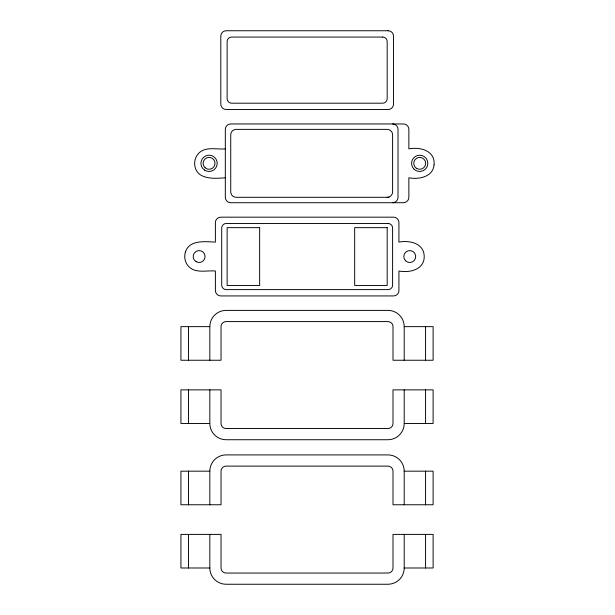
<?xml version="1.0" encoding="UTF-8"?>
<svg xmlns="http://www.w3.org/2000/svg" width="615" height="615" viewBox="0 0 615 615"><rect width="100%" height="100%" fill="white"/><g stroke="black" fill="none" stroke-linecap="round" stroke-linejoin="round"><path stroke-width="0.92" d="M225.321 148.884C216.503 149.706 205.164 146.055 198.322 153.665C195.655 156.717 194.325 160.807 194.694 164.843C196.3 179.987 214.351 178.704 225.321 177.789M388.988 197.3L236.16 197.3A5.42 5.42 0 0 1 230.74 191.88L230.74 134.793A5.42 5.42 0 0 1 236.16 129.373L387.181 129.373A5.42 5.42 0 0 1 392.601 134.793L392.601 191.88A5.42 5.42 0 0 1 387.181 197.3M209.83 326.642L180.925 326.642L180.925 360.244L221.031 360.244L221.031 326.642A5.058 5.058 0 0 1 226.089 321.584L387.95 321.584A5.058 5.058 0 0 1 393.008 326.642L393.008 360.244L433.114 360.244L433.114 326.642L404.209 326.642A16.259 16.259 0 0 0 387.95 310.383L226.089 310.383A16.259 16.259 0 0 0 209.83 326.642L209.83 360.244M209.83 423.474L180.925 423.474L180.925 389.872L221.031 389.872L221.031 423.474A5.058 5.058 0 0 0 226.089 428.532L387.95 428.532A5.058 5.058 0 0 0 393.008 423.474L393.008 389.872L433.114 389.872L433.114 423.474L404.209 423.474A16.259 16.259 0 0 1 387.95 439.733L226.089 439.733A16.259 16.259 0 0 1 209.83 423.474L209.83 389.872M209.83 471.167L180.925 471.167L180.925 504.761L221.031 504.761L221.031 471.167A5.058 5.058 0 0 1 226.089 466.109L387.95 466.109A5.058 5.058 0 0 1 393.008 471.167L393.008 504.761L433.114 504.761L433.114 471.167L404.209 471.167A16.259 16.259 0 0 0 387.95 454.908L226.089 454.908A16.259 16.259 0 0 0 209.83 471.167L209.83 504.761M209.83 567.991L180.925 567.991L180.925 534.389L221.031 534.389L221.031 567.991A5.058 5.058 0 0 0 226.089 573.049L387.95 573.049A5.058 5.058 0 0 0 393.008 567.991L393.008 534.389L433.114 534.389L433.114 567.991L404.209 567.991A16.259 16.259 0 0 1 387.95 584.25L226.089 584.25A16.259 16.259 0 0 1 209.83 567.991L209.83 534.389M425.572 326.642L425.572 360.244M425.572 389.872L425.572 423.474M425.572 471.167L425.572 504.761M425.572 534.389L425.572 567.991M404.209 326.642L404.209 360.244M404.209 389.872L404.209 423.474M404.209 471.167L404.209 504.761M404.209 534.389L404.209 567.991M188.467 326.642L188.467 360.244M188.467 389.872L188.467 423.474M188.467 471.167L188.467 504.761M188.467 534.389L188.467 567.991M392.601 123.953A5.42 5.42 0 0 1 398.02 129.373L398.02 197.3A5.42 5.42 0 0 1 392.601 202.719M185.384 252.089C183.847 256.924 185.015 262.421 188.39 266.218C195.232 273.829 206.563 270.185 215.388 271L215.388 290.511A5.42 5.42 0 0 0 220.808 295.93L393.508 295.93A5.42 5.42 0 0 0 398.927 290.511L398.927 271C410.236 273.229 425.426 269.216 424.142 255.041C423.066 242.879 408.791 240.165 398.927 242.102L398.927 222.592A5.42 5.42 0 0 0 393.508 217.172L220.808 217.172A5.42 5.42 0 0 0 215.388 222.592L215.388 242.102C205.295 241.71 189.374 239.458 185.384 252.089M434.075 164.843C432.998 177.005 418.73 179.726 408.86 177.789L408.86 197.3A5.42 5.42 0 0 1 403.44 202.719L230.74 202.719A5.42 5.42 0 0 1 225.321 197.3L225.321 129.373A5.42 5.42 0 0 1 230.74 123.953L403.44 123.953A5.42 5.42 0 0 1 408.86 129.373L408.86 148.884C420.176 146.654 435.359 150.675 434.075 164.843M388.088 30.75L226.228 30.75A5.42 5.42 0 0 0 220.808 36.17L220.808 104.096A5.42 5.42 0 0 0 226.228 109.516L388.088 109.516A5.42 5.42 0 0 0 393.508 104.096L393.508 36.17A5.42 5.42 0 0 0 388.088 30.75M382.668 37.069L231.647 37.069A4.513 4.513 0 0 0 227.127 41.589L227.127 98.677A4.513 4.513 0 0 0 231.647 103.189L382.668 103.189A4.513 4.513 0 0 0 387.181 98.677L387.181 41.589A4.513 4.513 0 0 0 382.668 37.069M388.088 223.491L226.228 223.491A4.513 4.513 0 0 0 221.707 228.011L221.707 285.091A4.513 4.513 0 0 0 226.228 289.611L388.088 289.611A4.513 4.513 0 0 0 392.601 285.091L392.601 228.011A4.513 4.513 0 0 0 388.088 223.491M259.645 227.65L227.127 227.65L227.127 285.452L259.645 285.452L259.645 227.65M387.181 227.65L354.671 227.65L354.671 285.452L387.181 285.452L387.181 227.65M405.554 260.768A5.958 5.958 0 0 0 415.525 258.092A5.958 5.958 0 0 0 408.222 250.789A5.958 5.958 0 0 0 405.554 260.768M196.147 261.713A5.958 5.958 0 0 0 205.087 256.555A5.958 5.958 0 0 0 196.147 251.389A5.958 5.958 0 0 0 196.147 261.713M416.724 168.502A5.958 5.958 0 0 0 425.665 163.336A5.958 5.958 0 0 0 416.724 158.17A5.958 5.958 0 0 0 416.724 168.502M414.056 169.179A8.126 8.126 0 0 0 427.586 165.304A8.126 8.126 0 0 0 417.462 155.518A8.126 8.126 0 0 0 414.056 169.179M205.141 167.826A5.958 5.958 0 0 0 214.912 164.489A5.958 5.958 0 0 0 207.14 157.694A5.958 5.958 0 0 0 205.141 167.826M204.603 170.132A8.126 8.126 0 0 0 217.18 163.805A8.126 8.126 0 0 0 205.41 156.072A8.126 8.126 0 0 0 204.603 170.132"/></g></svg>
